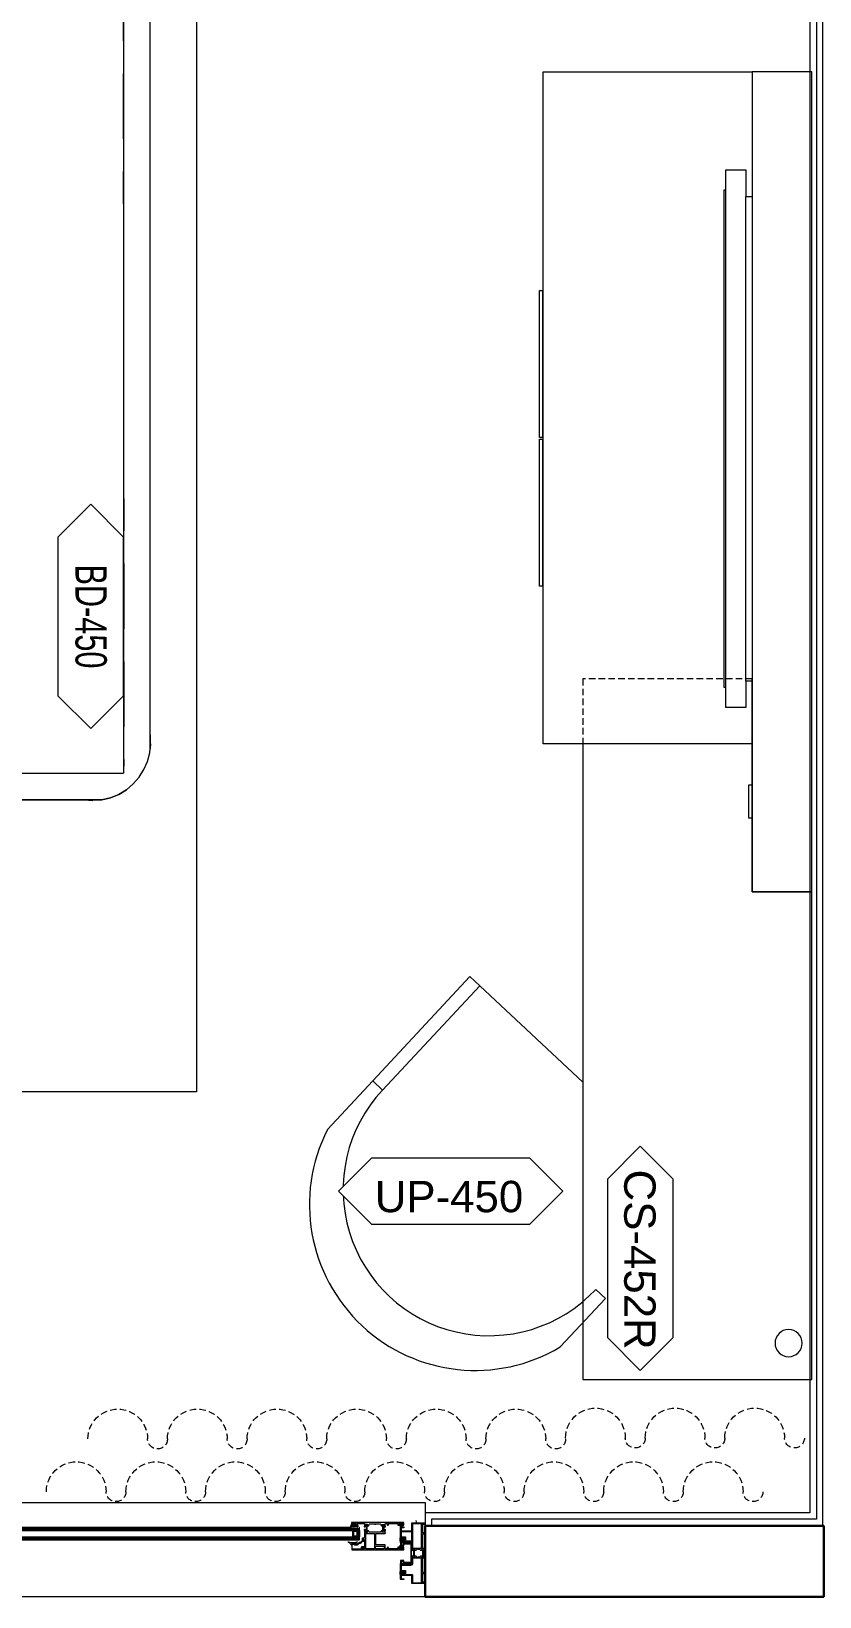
# Model space of a CAD drawing. Header units: centimetres. Extents: x 118932 to 154602, y -32682 to -23521.
# Drawn here: x 139323.3 to 139474.2, y -31158.7 to -30859.2 of the extents above; entities that cross this region are included whole.
import ezdxf
from ezdxf.enums import TextEntityAlignment as Align

# ---------------------------------------------------------------- set-up
doc = ezdxf.new("R2010")
doc.units = ezdxf.units.CM
doc.header["$LTSCALE"] = 50
doc.header["$MEASUREMENT"] = 0
doc.linetypes.add('HIDDEN', pattern=[0.375, 0.25, -0.125])
for name, color, linetype, lineweight, true_color in [('GEN_00_BL_Yazı', 7, 'Continuous', 0, 0x4f5250), ('GEN_02_TF_Mobilya', 7, 'Continuous', 5, 0x745e3d), ('GEN_02_TF_Pencere', 7, 'Continuous', 9, 0x6093ac), ('GEN_05_ML_Alçıpan_giydirme', 7, 'Continuous', 18, 0x7ebab5), ('GEN_05_ML_Mermer', 7, 'Continuous', 9, 0x9d8692), ('GEN_06_GR_İnce', 7, 'Continuous', 13, 0xb0b0a9), ('ÖRÜLECEK DUVARLAR', 7, 'Continuous', 30, 0xfaca30)]:
    doc.layers.add(name, color=color, linetype=linetype, lineweight=lineweight, true_color=true_color)
doc.layers.add('GEN_02_TF_Halı', color=7, linetype='Continuous', lineweight=5, true_color=0x903373, transparency=0.8)
doc.styles.add('Arial_6', font='arial.ttf', dxfattribs={"height": 59.5325})

# ---------------------------------------------------------------- blocks, each defined once
blk = doc.blocks.new('P30_')
at = {"layer": 'GEN_02_TF_Pencere', "extrusion": (0, 0, -1)}
for p, q in [((206758.46, -26313.06), (206758.46, -26313.12)), ((206758.49, -26313.15), (206758.79, -26313.15)), ((206758.73, -26313.25), (206758.54, -26313.25)), ((206758.73, -26312.97), (206758.89, -26312.87)), ((206758.79, -26313.04), (206758.75, -26313.04)), ((206758.79, -26313.15), (206758.79, -26313.04)), ((206758.87, -26312.96), (206758.87, -26313.12)), ((206758.88, -26313.14), (206758.88, -26313.14)), ((206758.89, -26312.87), (206759.14, -26312.87)), ((206759.13, -26312.94), (206758.9, -26312.94)), ((206758.9, -26313.15), (206759.13, -26313.15)), ((206759.14, -26312.87), (206759.3, -26312.97)), ((206759.16, -26313.12), (206759.16, -26312.97)), ((206759.28, -26313.04), (206759.24, -26313.04)), ((206759.24, -26313.04), (206759.24, -26313.15)), ((206759.24, -26313.15), (206759.64, -26313.15)), ((206759.67, -26313.18), (206759.67, -26313.43)), ((206758.1, -26313.65), (206758.28, -26313.44)), ((206758.36, -26313.49), (206758.15, -26313.69)), ((206758.44, -26313.33), (206758.44, -26313.35)), ((206758.77, -26313.54), (206758.52, -26313.54)), ((206758.54, -26313.44), (206758.73, -26313.44)), ((206758.83, -26313.35), (206758.83, -26313.33)), ((206758.83, -26313.35), (206758.83, -26313.35)), ((206758.91, -26313.39), (206758.87, -26313.48)), ((206758.87, -26313.48), (206758.87, -26313.48)), ((206759.04, -26313.52), (206758.96, -26313.38)), ((206759.17, -26313.39), (206759.12, -26313.52)), ((206759.3, -26313.52), (206759.23, -26313.38)), ((206759.44, -26313.39), (206759.38, -26313.52)), ((206759.55, -26313.52), (206759.49, -26313.39)), ((206759.66, -26313.47), (206759.62, -26313.52)), ((206758.43, -26316.89), (206758.47, -26316.89)), ((206758.47, -26316.89), (206758.47, -26316.89)), ((206758.5, -26316.86), (206758.5, -26316.68)), ((206758.53, -26316.65), (206758.79, -26316.65)), ((206758.84, -26316.66), (206758.86, -26316.67)), ((206759.52, -26316.34), (206759.51, -26316.35))]:
    blk.add_line(p, q, dxfattribs=at)
at = {"layer": 'GEN_02_TF_Pencere', "linetype": 'Continuous'}
for p, q in [((206767.8, -26313.04), (206767.8, -26313.55)), ((206767.82, -26313.04), (206767.82, -26313.55)), ((206767.84, -26313.04), (206767.84, -26313.55)), ((206767.86, -26313.04), (206767.86, -26313.55)), ((206767.88, -26313.04), (206767.88, -26313.55)), ((206767.9, -26313.04), (206767.9, -26313.55)), ((206767.92, -26313.04), (206767.92, -26313.55)), ((206767.94, -26313.04), (206767.94, -26313.55)), ((206767.96, -26313.04), (206767.96, -26313.55)), ((206767.98, -26313.04), (206767.98, -26313.55)), ((206768, -26313.04), (206768, -26313.55)), ((206768.02, -26313.04), (206768.02, -26313.55)), ((206768.04, -26313.04), (206768.04, -26313.55)), ((206768.06, -26313.04), (206768.06, -26313.55)), ((206768.08, -26313.04), (206768.08, -26313.55)), ((206768.1, -26313.04), (206768.1, -26313.55)), ((206767.8, -26317.45), (206767.8, -26316.94)), ((206767.82, -26317.45), (206767.82, -26316.94)), ((206767.84, -26317.45), (206767.84, -26316.94)), ((206767.86, -26317.45), (206767.86, -26316.94)), ((206767.88, -26317.45), (206767.88, -26316.94)), ((206767.9, -26317.45), (206767.9, -26316.94)), ((206767.92, -26317.45), (206767.92, -26316.94)), ((206767.94, -26317.45), (206767.94, -26316.94)), ((206767.96, -26317.45), (206767.96, -26316.94)), ((206767.98, -26317.45), (206767.98, -26316.94)), ((206768, -26317.45), (206768, -26316.94)), ((206768.02, -26317.45), (206768.02, -26316.94)), ((206768.04, -26317.45), (206768.04, -26316.94)), ((206768.06, -26317.45), (206768.06, -26316.94)), ((206768.08, -26317.45), (206768.08, -26316.94)), ((206768.1, -26317.45), (206768.1, -26316.94))]:
    blk.add_line(p, q, dxfattribs=at)
at = {"layer": 'GEN_02_TF_Pencere'}
for p, q in [((206678.55, -26313.64), (206758.1, -26313.64)), ((206678.55, -26313.74), (206759.98, -26313.74)), ((206678.55, -26313.84), (206759.98, -26313.84)), ((206678.55, -26313.94), (206759.98, -26313.94)), ((206678.55, -26314.04), (206759.98, -26314.04)), ((206678.55, -26314.14), (206759.6, -26314.14)), ((206678.55, -26315.34), (206759.6, -26315.34)), ((206678.55, -26315.44), (206759.98, -26315.44)), ((206678.55, -26315.54), (206759.98, -26315.54)), ((206678.55, -26315.64), (206759.98, -26315.64)), ((206678.55, -26315.74), (206759.98, -26315.74)), ((206678.55, -26315.84), (206759.98, -26315.84)), ((206678.6, -26313.54), (206758.19, -26313.54)), ((206678.6, -26315.94), (206759.93, -26315.94)), ((206759.53, -26314.17), (206758.68, -26314.17)), ((206758.68, -26314.17), (206758.68, -26315.31)), ((206758.68, -26315.31), (206759.53, -26315.31)), ((206759.43, -26314.32), (206758.83, -26314.32)), ((206758.83, -26314.32), (206758.83, -26315.16)), ((206758.83, -26315.16), (206759.43, -26315.16)), ((206759.53, -26314.42), (206759.43, -26314.32)), ((206759.43, -26315.16), (206759.53, -26315.06)), ((206759.68, -26314.32), (206759.53, -26314.17)), ((206759.53, -26315.06), (206759.53, -26314.42)), ((206759.53, -26315.31), (206759.68, -26315.16)), ((206759.75, -26314.29), (206759.6, -26314.14)), ((206759.6, -26314.14), (206759.98, -26314.14)), ((206759.6, -26315.34), (206759.75, -26315.19)), ((206759.98, -26315.34), (206759.6, -26315.34)), ((206759.62, -26314.16), (206759.62, -26314.14)), ((206759.62, -26315.34), (206759.62, -26315.33)), ((206759.66, -26314.2), (206759.66, -26314.14)), ((206759.66, -26315.34), (206759.66, -26315.29)), ((206759.68, -26315.16), (206759.68, -26314.32)), ((206759.7, -26314.24), (206759.7, -26314.14)), ((206759.7, -26315.34), (206759.7, -26315.25)), ((206759.74, -26314.28), (206759.74, -26314.14)), ((206759.74, -26315.34), (206759.74, -26315.21)), ((206759.75, -26315.19), (206759.75, -26314.29)), ((206759.78, -26315.34), (206759.78, -26314.14)), ((206759.82, -26315.34), (206759.82, -26314.14)), ((206759.86, -26315.34), (206759.86, -26314.14)), ((206759.9, -26315.34), (206759.9, -26314.14)), ((206759.98, -26313.59), (206759.93, -26313.54)), ((206759.93, -26314.14), (206759.98, -26314.09)), ((206759.98, -26315.39), (206759.93, -26315.34)), ((206759.93, -26315.94), (206759.98, -26315.89)), ((206759.94, -26315.34), (206759.94, -26314.14)), ((206759.98, -26314.09), (206759.98, -26313.59)), ((206759.98, -26314.14), (206759.98, -26315.34)), ((206759.98, -26315.34), (206759.98, -26314.14)), ((206759.98, -26315.34), (206759.98, -26315.34)), ((206759.98, -26315.89), (206759.98, -26315.39))]:
    blk.add_line(p, q, dxfattribs=at)
for points in [[(206768.45, -26312.64), (206758.51, -26312.64, 0.414214), (206758.48, -26312.67), (206758.48, -26313.11, 0.414214), (206758.51, -26313.14), (206758.71, -26313.14, 0.414214), (206758.78, -26313.07, 0.414214), (206758.75, -26313.04), (206758.67, -26313.04, -0.414214), (206758.62, -26312.99), (206758.62, -26312.87, -0.414214), (206758.67, -26312.82), (206759.34, -26312.82, -0.414214), (206759.39, -26312.87), (206759.39, -26312.99, -0.414214), (206759.34, -26313.04), (206759.26, -26313.04, 0.414214), (206759.23, -26313.07, 0.414214), (206759.3, -26313.14), (206759.61, -26313.14, 0.414214), (206759.66, -26313.09), (206759.66, -26313.07, 0.414214), (206759.63, -26313.04), (206759.56, -26313.04, -0.414214), (206759.53, -26313.01), (206759.53, -26312.84), (206760.95, -26312.84, -0.414214), (206760.98, -26312.87), (206760.98, -26313.14), (206760.91, -26313.4, 0.700075), (206761.01, -26313.48), (206761.03, -26313.47), (206761.2, -26313.29, 0.617785), (206761.19, -26313.23, -0.283333), (206761.16, -26313.21), (206761.11, -26313.03), (206761.11, -26313.01, -0.673162), (206761.16, -26312.99, 0.202354), (206761.19, -26313), (206761.57, -26313, -0.415901), (206761.6, -26313.03), (206761.6, -26313.05, -0.137872), (206761.6, -26313.07), (206761.51, -26313.22, 0.585714), (206761.52, -26313.25), (206761.67, -26313.25, 0.30109), (206761.75, -26313.2), (206761.91, -26312.94, -0.261413), (206761.99, -26312.89), (206762.82, -26312.89), (206762.84, -26312.93), (206762.86, -26312.89), (206762.92, -26312.89, 1), (206762.98, -26312.89), (206763.06, -26312.89, 1), (206763.12, -26312.89), (206763.91, -26312.89, -0.261413), (206763.99, -26312.94), (206764.15, -26313.2, 0.261381), (206764.24, -26313.25), (206764.38, -26313.25, 0.585524), (206764.4, -26313.22), (206764.3, -26313.07, -0.137707), (206764.3, -26313.05), (206764.3, -26313.03, -0.414214), (206764.33, -26313), (206764.72, -26313, 0.202488), (206764.74, -26312.99, -0.673126), (206764.79, -26313.01), (206764.79, -26313.03), (206764.74, -26313.21, -0.283536), (206764.71, -26313.23, 0.617796), (206764.7, -26313.29), (206764.87, -26313.47), (206764.89, -26313.48, 0.700399), (206765, -26313.4), (206764.93, -26313.14), (206764.93, -26312.87, -0.414214), (206764.96, -26312.84), (206765.28, -26312.84, -0.414214), (206765.31, -26312.87), (206765.31, -26313.08, 0.414214), (206765.34, -26313.11), (206765.5, -26313.11, 0.414214), (206765.53, -26313.08), (206765.53, -26313.02, 0.414214), (206765.5, -26312.99), (206765.43, -26312.99), (206765.43, -26312.84), (206767.43, -26312.84), (206767.43, -26312.99), (206767.33, -26312.99, 0.414214), (206767.3, -26313.02), (206767.3, -26313.09, 0.414214), (206767.35, -26313.14), (206767.66, -26313.14, 0.414214), (206767.73, -26313.07, 0.414214), (206767.7, -26313.04), (206767.62, -26313.04, -0.414214), (206767.57, -26312.99), (206767.57, -26312.87, -0.414214), (206767.62, -26312.82), (206768.29, -26312.82, -0.414214), (206768.34, -26312.87), (206768.34, -26312.99, -0.414214), (206768.29, -26313.04), (206768.21, -26313.04, 0.414214), (206768.18, -26313.07, 0.414214), (206768.25, -26313.14), (206768.45, -26313.14, 0.414214), (206768.48, -26313.11), (206768.48, -26312.67, 0.414214), (206768.45, -26312.64)], [(206761.44, -26314.16), (206761.44, -26313.31, -0.131653), (206761.46, -26313.25), (206761.56, -26313.07), (206761.56, -26313.04, 0.414213), (206761.52, -26313), (206761.18, -26313, 0.414214), (206761.14, -26313.04), (206761.14, -26313.07), (206761.25, -26313.25, -0.131652), (206761.26, -26313.31), (206761.26, -26314.16, -0.131652), (206761.25, -26314.22), (206761.14, -26314.4), (206761.14, -26314.44, 0.414214), (206761.18, -26314.48), (206761.52, -26314.48, 0.414213), (206761.56, -26314.44), (206761.56, -26314.4), (206761.46, -26314.22, -0.131652), (206761.44, -26314.16)], [(206764.44, -26314.16), (206764.44, -26313.31, 0.131653), (206764.42, -26313.25), (206764.32, -26313.07), (206764.32, -26313.04, -0.414213), (206764.36, -26313), (206764.7, -26313, -0.414214), (206764.74, -26313.04), (206764.74, -26313.07), (206764.64, -26313.25, 0.131652), (206764.62, -26313.31), (206764.62, -26314.16, 0.131652), (206764.64, -26314.22), (206764.74, -26314.4), (206764.74, -26314.44, -0.414214), (206764.7, -26314.48), (206764.36, -26314.48, -0.414213), (206764.32, -26314.44), (206764.32, -26314.4), (206764.42, -26314.22, 0.131652), (206764.44, -26314.16)], [(206772.05, -26314.87), (206772.05, -26317.51, 0.414214), (206772.08, -26317.54), (206772.52, -26317.54, -0.414214), (206772.55, -26317.57), (206772.55, -26317.84), (206772.55, -26318), (206772.31, -26318.02, -0.957329), (206772.3, -26317.98, 0.267761), (206772.32, -26317.97), (206772.38, -26317.81, 0.843081), (206772.37, -26317.75), (206771.91, -26317.75, 0.577366), (206771.89, -26317.8), (206771.98, -26317.96, 0.182697), (206771.99, -26317.96, -0.849744), (206771.98, -26318), (206771.89, -26318, -0.267944), (206771.63, -26317.85), (206771.6, -26317.8, 0.267966), (206771.52, -26317.75), (206771.43, -26317.75, -1), (206771.37, -26317.75), (206771.29, -26317.75, -1), (206771.23, -26317.75), (206771.17, -26317.75), (206771.15, -26317.79), (206771.13, -26317.75), (206771.01, -26317.75, 0.267964), (206770.92, -26317.8), (206770.89, -26317.85, -0.267944), (206770.63, -26318), (206770.54, -26318, -0.849637), (206770.53, -26317.96, 0.182928), (206770.54, -26317.96), (206770.63, -26317.8, 0.577366), (206770.61, -26317.75), (206770.16, -26317.75, 0.843087), (206770.15, -26317.81), (206770.2, -26317.97, 0.268123), (206770.22, -26317.98, -0.957545), (206770.21, -26318.02), (206769.91, -26318, -0.493156), (206769.9, -26317.97), (206769.93, -26317.89, -0.312805), (206769.95, -26317.87, 0.41134), (206769.98, -26317.84), (206769.98, -26316.54, 0.414214), (206769.78, -26316.34), (206768, -26316.34, 0.414214), (206767.97, -26316.37), (206768.02, -26316.51, -0.414214), (206767.99, -26316.54), (206767.85, -26316.54, -0.414214), (206767.82, -26316.51), (206767.82, -26316.16, -0.399096), (206767.87, -26316.11), (206768.25, -26316.09, -0.429495), (206768.28, -26316.12), (206768.28, -26316.14, 0.414214), (206768.33, -26316.19), (206768.53, -26316.19, 0.414214), (206768.63, -26316.09), (206768.63, -26315.59, 0.414214), (206768.53, -26315.49), (206768.33, -26315.49, 0.414214), (206768.28, -26315.54), (206768.28, -26315.56, -0.429487), (206768.25, -26315.59), (206767.87, -26315.57, -0.399104), (206767.82, -26315.52), (206767.82, -26313.57, -0.414214), (206767.92, -26313.47), (206768.45, -26313.47, -0.414214), (206768.48, -26313.5), (206768.48, -26313.59, -0.400696), (206768.45, -26313.62), (206768.01, -26313.64, 0.400696), (206767.98, -26313.67), (206767.98, -26314.18, 0.414214), (206768.01, -26314.21), (206769.95, -26314.21, 0.414214), (206769.98, -26314.18), (206769.98, -26312.82, -0.414214), (206770.13, -26312.67), (206772.52, -26312.67, -0.414214), (206772.55, -26312.7), (206772.55, -26312.92, -0.414214), (206772.4, -26313.07), (206772.37, -26313.07, -0.414214), (206772.35, -26313.05), (206772.35, -26313, -0.36604), (206772.37, -26312.97, 0.365984), (206772.4, -26312.94), (206772.4, -26312.85, 0.414214), (206772.37, -26312.82), (206772.26, -26312.82, 0.367429), (206772.23, -26312.85, -0.364526), (206772.2, -26312.87), (206772.08, -26312.87, 0.414214), (206772.05, -26312.9), (206772.05, -26313.74), (206772.02, -26313.77), (206772.05, -26313.8), (206772.05, -26314.64, 0.414214), (206772.08, -26314.67), (206772.2, -26314.67, -0.364526), (206772.23, -26314.7, 0.367429), (206772.26, -26314.72), (206772.37, -26314.72, 0.414214), (206772.4, -26314.69), (206772.4, -26314.6, 0.365984), (206772.37, -26314.57, -0.36604), (206772.35, -26314.55), (206772.35, -26314.49, -0.414214), (206772.37, -26314.47), (206772.4, -26314.47, -0.414214), (206772.55, -26314.62), (206772.55, -26314.79, -0.414214), (206772.47, -26314.87), (206772.05, -26314.87)], [(206758.53, -26317.85), (206760.45, -26317.85, 0.41421), (206760.48, -26317.82), (206760.48, -26317.76, 0.41421), (206760.45, -26317.73), (206760.43, -26317.73), (206760.43, -26317.43), (206760.7, -26317.43), (206760.72, -26317.47, 0.414213), (206760.76, -26317.48), (206760.93, -26317.38, 0.767327), (206760.91, -26317.31), (206760.41, -26317.31, 0.414213), (206760.31, -26317.41), (206760.31, -26317.68, -0.414213), (206760.26, -26317.73), (206758.67, -26317.73, -0.414213), (206758.62, -26317.68), (206758.62, -26316.82, -0.414213), (206758.67, -26316.77), (206758.72, -26316.77, -0.127549), (206758.75, -26316.78, 0.13898), (206759.35, -26316.92), (206759.49, -26316.92, 0.215322), (206759.73, -26316.81, -0.168624), (206760.19, -26316.55, 0.197358), (206760.4, -26316.42), (206760.5, -26316.27, -0.244575), (206760.65, -26316.19), (206760.93, -26316.19, 0.767327), (206760.96, -26316.09), (206760.76, -26315.97, 0.577351), (206760.72, -26316), (206760.72, -26316.07), (206760.65, -26316.07, 0.244575), (206760.41, -26316.2), (206760.3, -26316.35, -0.197358), (206760.17, -26316.43, 0.168624), (206759.64, -26316.73, -0.215322), (206759.49, -26316.8), (206759.25, -26316.8, -0.114883), (206758.81, -26316.68, 0.126996), (206758.71, -26316.65), (206758.53, -26316.65, 0.414213), (206758.5, -26316.68), (206758.5, -26317.82, 0.414213), (206758.53, -26317.85)], [(206760.51, -26317.85), (206768.45, -26317.85, 0.198912), (206768.47, -26317.84, 0.198912), (206768.48, -26317.82), (206768.48, -26317.38, 0.414214), (206768.45, -26317.35), (206768.25, -26317.35, 0.414214), (206768.18, -26317.42, 0.414214), (206768.21, -26317.45), (206768.29, -26317.45, -0.414214), (206768.34, -26317.5), (206768.34, -26317.62, -0.414214), (206768.29, -26317.67), (206767.62, -26317.67, -0.414214), (206767.57, -26317.62), (206767.57, -26317.5, -0.414214), (206767.62, -26317.45), (206767.7, -26317.45, 0.414214), (206767.73, -26317.42, 0.414214), (206767.66, -26317.35), (206767.35, -26317.35, 0.414214), (206767.3, -26317.4), (206767.3, -26317.47, 0.414214), (206767.33, -26317.5), (206767.43, -26317.5), (206767.43, -26317.65), (206765.43, -26317.65), (206765.43, -26317.5), (206765.5, -26317.5, 0.414214), (206765.53, -26317.47), (206765.53, -26317.41, 0.414214), (206765.5, -26317.38), (206765.34, -26317.38, 0.414214), (206765.31, -26317.41), (206765.31, -26317.62, -0.414214), (206765.28, -26317.65), (206764.93, -26317.65), (206764.93, -26316.95, 0.414213), (206764.9, -26316.92), (206763.13, -26316.92), (206763.13, -26315.84), (206763.1, -26315.81), (206763.13, -26315.78), (206763.13, -26314.7), (206764.88, -26314.7, 0.414277), (206764.98, -26314.6), (206764.98, -26314.56, 0.339312), (206764.96, -26314.54), (206764.94, -26314.54, -0.339802), (206764.93, -26314.52), (206764.93, -26314.33), (206765, -26314.07, 0.700085), (206764.89, -26314), (206764.87, -26314.01), (206764.7, -26314.18, 0.617948), (206764.72, -26314.24, -0.283637), (206764.74, -26314.26), (206764.79, -26314.45), (206764.79, -26314.47, -0.673161), (206764.74, -26314.49, 0.202488), (206764.72, -26314.48), (206764.33, -26314.48, -0.414214), (206764.3, -26314.45), (206764.3, -26314.43, -0.137872), (206764.3, -26314.41), (206764.4, -26314.26, 0.585524), (206764.38, -26314.23), (206764.24, -26314.23, 0.261413), (206764.15, -26314.28), (206764.08, -26314.4, -0.261413), (206763.99, -26314.45), (206763.08, -26314.45), (206761.91, -26314.45, -0.261413), (206761.83, -26314.4), (206761.75, -26314.27, 0.261413), (206761.67, -26314.23), (206761.52, -26314.23, 0.585524), (206761.51, -26314.26), (206761.6, -26314.41, -0.137872), (206761.61, -26314.42), (206761.61, -26314.45, -0.414214), (206761.57, -26314.48), (206761.19, -26314.48, 0.202488), (206761.17, -26314.49, -0.673161), (206761.11, -26314.46), (206761.11, -26314.45), (206761.17, -26314.26, -0.283637), (206761.19, -26314.24, 0.617948), (206761.2, -26314.18), (206761.03, -26314.01), (206761.02, -26313.99, 0.700085), (206760.91, -26314.07), (206760.98, -26314.33), (206760.98, -26315.62, -0.414214), (206760.95, -26315.65), (206760.81, -26315.65, -0.414214), (206760.78, -26315.62), (206760.78, -26315.53, 0.463003), (206760.74, -26315.5, 0.372825), (206760.66, -26315.6), (206760.66, -26315.62, -0.414214), (206760.63, -26315.65), (206760.56, -26315.65, 0.414214), (206760.48, -26315.73), (206760.48, -26315.9, 0.414214), (206760.63, -26316.05), (206760.65, -26316.05, 0.414214), (206760.68, -26316.02), (206760.68, -26315.98, 0.380812), (206760.65, -26315.95, -0.365977), (206760.63, -26315.92), (206760.63, -26315.83, -0.414214), (206760.66, -26315.8), (206760.77, -26315.8, -0.365977), (206760.8, -26315.82, 0.369187), (206760.83, -26315.85), (206760.95, -26315.85, -0.414214), (206760.98, -26315.88), (206760.98, -26316.72), (206761.01, -26316.75), (206760.98, -26316.78), (206760.98, -26317.62, -0.414214), (206760.95, -26317.65), (206760.82, -26317.65, 0.365995), (206760.8, -26317.67, -0.365977), (206760.77, -26317.7), (206760.66, -26317.7, -0.414214), (206760.63, -26317.67), (206760.63, -26317.58, -0.374045), (206760.65, -26317.55, 0.366034), (206760.68, -26317.52), (206760.68, -26317.48, 0.414214), (206760.65, -26317.45), (206760.63, -26317.45, 0.414214), (206760.48, -26317.6), (206760.48, -26317.82, 0.414214), (206760.51, -26317.85)], [(206767.82, -26315.4, 0.064394), (206767.74, -26315.61, 0.064394), (206767.71, -26315.83, 0.129325), (206767.82, -26316.26), (206767.82, -26316.11, -0.399528), (206767.85, -26316.08), (206768.27, -26316.06, -0.414214), (206768.3, -26316.09), (206768.3, -26316.12, 0.414214), (206768.33, -26316.15), (206768.33, -26316.15, 0.295923), (206768.43, -26316.09, 0.104809), (206768.48, -26315.83, 0.104809), (206768.43, -26315.57, 0.295923), (206768.33, -26315.51), (206768.33, -26315.51, 0.414214), (206768.3, -26315.54), (206768.3, -26315.57, -0.414214), (206768.27, -26315.6), (206767.85, -26315.58, -0.399528), (206767.82, -26315.55), (206767.82, -26315.4)], [(206767.97, -26315.69), (206768.29, -26315.7, -0.337036), (206768.32, -26315.73, -0.054259), (206768.33, -26315.83, -0.054259), (206768.32, -26315.94, -0.337036), (206768.29, -26315.96), (206767.97, -26315.98, -0.32284), (206767.94, -26315.96, -0.093955), (206767.91, -26315.83, -0.093955), (206767.94, -26315.71, -0.32284), (206767.97, -26315.69)], [(206769.98, -26316.11), (206769.98, -26314.42, 0.414189), (206769.95, -26314.39), (206768.03, -26314.39, 0.414238), (206768, -26314.42), (206768, -26315.31, 0.414214), (206768.03, -26315.34), (206768.73, -26315.34, -0.414214), (206768.83, -26315.44), (206768.83, -26316.04, 0.414214), (206768.93, -26316.14), (206769.95, -26316.14, 0.414214), (206769.98, -26316.11)], [(206763.05, -26317.13, -0.198912), (206763.08, -26317.12), (206764.7, -26317.12, -0.414214), (206764.73, -26317.15), (206764.73, -26317.62, -0.414214), (206764.7, -26317.65), (206763.08, -26317.65, -0.414214), (206763.05, -26317.62), (206763.05, -26317.15, -0.198912), (206763.05, -26317.13)], [(206772.52, -26324.32), (206770.13, -26324.32, -0.414214), (206769.98, -26324.17), (206769.98, -26322.81, 0.414214), (206769.95, -26322.78), (206768.01, -26322.78, 0.414214), (206767.98, -26322.81), (206767.98, -26323.32, 0.400696), (206768.01, -26323.35), (206768.45, -26323.37, -0.400696), (206768.48, -26323.4), (206768.48, -26323.49, -0.414214), (206768.45, -26323.52), (206767.92, -26323.52, -0.414214), (206767.82, -26323.42), (206767.82, -26322.6, -0.399104), (206767.87, -26322.55), (206768.25, -26322.53, -0.429487), (206768.28, -26322.56), (206768.28, -26322.58, 0.414214), (206768.33, -26322.63), (206768.53, -26322.63, 0.414214), (206768.63, -26322.53), (206768.63, -26322.03, 0.414214), (206768.53, -26321.93), (206768.33, -26321.93, 0.414214), (206768.28, -26321.98), (206768.28, -26322, -0.429495), (206768.25, -26322.03), (206767.87, -26322.01, -0.399096), (206767.82, -26321.96), (206767.82, -26320.48, -0.414214), (206767.85, -26320.45), (206767.99, -26320.45, -0.518649), (206768.02, -26320.49), (206767.98, -26320.61, 0.518649), (206768.01, -26320.65), (206769.78, -26320.65, 0.414214), (206769.98, -26320.45), (206769.98, -26319.15, 0.41134), (206769.95, -26319.12, -0.312805), (206769.93, -26319.1), (206769.9, -26319.02, -0.493156), (206769.91, -26318.99), (206770.21, -26318.97, -0.957545), (206770.22, -26319.01, 0.268123), (206770.2, -26319.02), (206770.15, -26319.18, 0.843087), (206770.16, -26319.24), (206770.61, -26319.24, 0.577366), (206770.63, -26319.19), (206770.54, -26319.04, 0.182928), (206770.53, -26319.03, -0.849637), (206770.54, -26318.99), (206770.63, -26318.99, -0.267944), (206770.89, -26319.14), (206770.92, -26319.19, 0.267964), (206771.01, -26319.24), (206771.13, -26319.24), (206771.15, -26319.2), (206771.17, -26319.24), (206771.23, -26319.24, -1), (206771.29, -26319.24), (206771.37, -26319.24, -1), (206771.43, -26319.24), (206771.52, -26319.24, 0.267966), (206771.6, -26319.19), (206771.63, -26319.14, -0.267944), (206771.89, -26318.99), (206771.98, -26318.99, -0.849744), (206771.99, -26319.03, 0.182697), (206771.98, -26319.04), (206771.89, -26319.19, 0.577366), (206771.91, -26319.24), (206772.37, -26319.24, 0.843081), (206772.38, -26319.18), (206772.32, -26319.02, 0.267761), (206772.3, -26319.01, -0.957329), (206772.31, -26318.97), (206772.55, -26318.99), (206772.55, -26319.15), (206772.55, -26319.43, -0.414214), (206772.52, -26319.46), (206772.08, -26319.46, 0.414214), (206772.05, -26319.49), (206772.05, -26322.12), (206772.47, -26322.12, -0.414214), (206772.55, -26322.2), (206772.55, -26322.37, -0.414214), (206772.4, -26322.52), (206772.37, -26322.52, -0.414214), (206772.35, -26322.5), (206772.35, -26322.45, -0.36604), (206772.37, -26322.42, 0.365984), (206772.4, -26322.39), (206772.4, -26322.3, 0.414214), (206772.37, -26322.27), (206772.26, -26322.27, 0.367429), (206772.23, -26322.29, -0.364526), (206772.2, -26322.32), (206772.08, -26322.32, 0.414214), (206772.05, -26322.35), (206772.05, -26323.19), (206772.02, -26323.22), (206772.05, -26323.25), (206772.05, -26324.09, 0.414214), (206772.08, -26324.12), (206772.2, -26324.12, -0.364526), (206772.23, -26324.14, 0.367429), (206772.26, -26324.17), (206772.37, -26324.17, 0.414214), (206772.4, -26324.14), (206772.4, -26324.05, 0.365984), (206772.37, -26324.02, -0.36604), (206772.35, -26323.99), (206772.35, -26323.94, -0.414214), (206772.37, -26323.92), (206772.4, -26323.92, -0.414214), (206772.55, -26324.07), (206772.55, -26324.29, -0.414214), (206772.52, -26324.32)], [(206768.48, -26316.38, 0.198912), (206768.47, -26316.36, 0.198912), (206768.45, -26316.35), (206768.04, -26316.35, 0.518649), (206768.01, -26316.39), (206768.05, -26316.51, -0.518649), (206768.03, -26316.55), (206767.86, -26316.55, 0.414214), (206767.83, -26316.58), (206767.83, -26317.04, 0.414214), (206767.86, -26317.07), (206768.45, -26317.07, 0.414214), (206768.48, -26317.04), (206768.48, -26316.7), (206769.83, -26316.7), (206769.83, -26318.49), (206769.83, -26320.27), (206768.48, -26320.27), (206768.48, -26319.93, 0.414214), (206768.45, -26319.9), (206767.86, -26319.9, 0.414214), (206767.83, -26319.93), (206767.83, -26320.39, 0.414214), (206767.86, -26320.42), (206768.03, -26320.42, -0.518649), (206768.05, -26320.46), (206768.01, -26320.58, 0.518649), (206768.04, -26320.62), (206768.45, -26320.62, 0.414214), (206768.48, -26320.59), (206768.48, -26320.42, -0.414214), (206768.51, -26320.39), (206769.92, -26320.39, 0.414214), (206769.95, -26320.36), (206769.95, -26318.49), (206769.95, -26316.61, 0.414214), (206769.92, -26316.58), (206768.51, -26316.58, -0.414214), (206768.48, -26316.55), (206768.48, -26316.38)], [(206768.37, -26316.48, -0.190395), (206768.38, -26316.5), (206768.38, -26316.94, -0.414214), (206768.35, -26316.97), (206767.96, -26316.97, -0.414214), (206767.93, -26316.94), (206767.93, -26316.68, -0.414214), (206767.96, -26316.65), (206768, -26316.65, 0.505029), (206768.14, -26316.46), (206768.35, -26316.47, -0.190395), (206768.37, -26316.48)], [(206770.49, -26318.92), (206770.49, -26318.07, -0.131652), (206770.5, -26318.01), (206770.61, -26317.83), (206770.61, -26317.79, 0.414214), (206770.57, -26317.75), (206770.23, -26317.75, 0.414214), (206770.19, -26317.79), (206770.19, -26317.83), (206770.29, -26318.01, -0.131652), (206770.31, -26318.07), (206770.31, -26318.92, -0.131652), (206770.29, -26318.98), (206770.19, -26319.16), (206770.19, -26319.19, 0.414214), (206770.23, -26319.23), (206770.57, -26319.23, 0.414214), (206770.61, -26319.19), (206770.61, -26319.16), (206770.5, -26318.98, -0.131652), (206770.49, -26318.92)], [(206772.25, -26318.92), (206772.25, -26318.07, -0.131652), (206772.26, -26318.01), (206772.37, -26317.83), (206772.37, -26317.79, 0.414214), (206772.33, -26317.75), (206771.99, -26317.75, 0.414214), (206771.95, -26317.79), (206771.95, -26317.83), (206772.05, -26318.01, -0.131652), (206772.07, -26318.07), (206772.07, -26318.92, -0.131652), (206772.05, -26318.98), (206771.95, -26319.16), (206771.95, -26319.19, 0.414214), (206771.99, -26319.23), (206772.33, -26319.23, 0.414214), (206772.37, -26319.19), (206772.37, -26319.16), (206772.26, -26318.98, -0.131652), (206772.25, -26318.92)], [(206767.82, -26321.84, 0.064394), (206767.74, -26322.05, 0.064394), (206767.71, -26322.27, 0.129325), (206767.82, -26322.7), (206767.82, -26322.55, -0.399528), (206767.85, -26322.52), (206768.27, -26322.5, -0.414214), (206768.3, -26322.53), (206768.3, -26322.56, 0.414214), (206768.33, -26322.59), (206768.33, -26322.59, 0.295923), (206768.43, -26322.53, 0.104809), (206768.48, -26322.27, 0.104809), (206768.43, -26322.01, 0.295923), (206768.33, -26321.95), (206768.33, -26321.95, 0.414214), (206768.3, -26321.98), (206768.3, -26322.01, -0.414214), (206768.27, -26322.04), (206767.85, -26322.02, -0.399528), (206767.82, -26321.99), (206767.82, -26321.84)], [(206767.97, -26322.12), (206768.29, -26322.14, -0.337036), (206768.32, -26322.16, -0.054259), (206768.33, -26322.27, -0.054259), (206768.32, -26322.37, -0.337036), (206768.29, -26322.4), (206767.97, -26322.41, -0.32284), (206767.94, -26322.4, -0.093955), (206767.91, -26322.27, -0.093955), (206767.94, -26322.14, -0.32284), (206767.97, -26322.12)], [(206768.38, -26320.03), (206768.38, -26320.47, -0.395113), (206768.35, -26320.5), (206768.14, -26320.52, 0.505029), (206768, -26320.32), (206767.96, -26320.32, -0.414214), (206767.93, -26320.29), (206767.93, -26320.03, -0.414214), (206767.96, -26320), (206768.35, -26320, -0.414214), (206768.38, -26320.03)], [(206770.16, -26324.14), (206771.87, -26324.14), (206771.87, -26319.46), (206770.16, -26319.46), (206770.16, -26320.45, -0.414214), (206769.78, -26320.83), (206768.03, -26320.83, 0.414214), (206768, -26320.86), (206768, -26321.75, 0.414214), (206768.03, -26321.78), (206768.73, -26321.78, -0.414214), (206768.83, -26321.88), (206768.83, -26322.48, 0.414214), (206768.93, -26322.58), (206770.06, -26322.58, -0.414214), (206770.16, -26322.68), (206770.16, -26324.14)]]:
    blk.add_lwpolyline(points, format="xyb", close=True, dxfattribs=at)
at = {"layer": 'GEN_02_TF_Pencere', "linetype": 'Continuous'}
for points in [[(206767.61, -26313.04), (206768.29, -26313.04), (206768.29, -26312.95), (206767.61, -26312.95), (206767.61, -26313.04)], [(206768.29, -26317.45), (206767.61, -26317.45), (206767.61, -26317.54), (206768.29, -26317.54), (206768.29, -26317.45)]]:
    blk.add_lwpolyline(points, close=True, dxfattribs=at)
at = {"layer": 'GEN_02_TF_Pencere'}
for points in [[(206771.87, -26317.54), (206771.87, -26312.85), (206770.16, -26312.85), (206770.16, -26317.54), (206771.87, -26317.54)], [(206762.89, -26317.65), (206761.18, -26317.65), (206761.18, -26314.7), (206762.89, -26314.7), (206762.89, -26317.65)]]:
    blk.add_lwpolyline(points, close=True, dxfattribs=at)
blk.add_arc((206770.57, -26312.47), 0.332, 322.1442, 37.8558, dxfattribs=at)
for centre, major_axis, start_param, end_param in [((206757.87, -26313.18), (-0.5, 0), 2.512106, 2.949893), ((206754.11, -26312.53), (-4.34, 0), 2.949895, 3.003759), ((206758.43, -26313.06), (-0.03, 0), 3.140437, 6.105223), ((206758.54, -26313.33), (-0.1, 0), 4.711232, 6.28203), ((206758.49, -26313.12), (-0.03, 0), -0.001157, 1.56964), ((206758.75, -26313), (-0.04, 0), -0.948289, 1.56964), ((206758.73, -26313.33), (-0.1, 0), 3.140436, 4.711234), ((206758.9, -26312.96), (-0.03, 0), 4.711233, 6.282031), ((206758.9, -26313.12), (0.03, 0), 3.140439, 3.925836), ((206758.9, -26313.12), (0.03, 0), 3.925836, 4.711232), ((206759.13, -26312.97), (0.03, 0), -0.001157, 1.56964), ((206759.13, -26313.12), (0.03, 0), 4.711232, 6.282029), ((206759.28, -26313), (0.04, 0), 4.711234, 7.229163), ((206759.64, -26313.18), (-0.03, 0), 3.140437, 4.711235), ((206758.13, -26313.67), (-0.0344, 0), -0.614619, 2.340265), ((206758.4, -26313.53), (-0.0509, 0), 3.745027, 5.454025), ((206758.54, -26313.35), (0.1, 0), 3.140436, 4.711234), ((206758.52, -26313.45), (0.1, 0), 3.745027, 4.711234), ((206758.73, -26313.35), (-0.1, 0), 1.569641, 3.140438), ((206758.77, -26313.45), (0.1, 0), 4.711235, 5.320589), ((206758.77, -26313.45), (-0.1, 0), 2.178997, 2.788351), ((206758.94, -26313.4), (-0.03, 0), 3.628945, 5.929947), ((206759.08, -26313.51), (-0.0413, 0), 0.458705, 2.776142), ((206759.2, -26313.4), (0.03, 0), 0.487351, 2.788352), ((206759.34, -26313.51), (-0.0413, 0), 0.458704, 2.776141), ((206759.46, -26313.4), (-0.03, 0), 3.490789, 5.931679), ((206759.59, -26313.51), (0.0413, 0), 3.504733, 5.82217), ((206759.57, -26313.43), (-0.1, 0), 2.680578, 3.140437)]:
    blk.add_ellipse(centre, major_axis=major_axis, ratio=0.881548, start_param=start_param, end_param=end_param, dxfattribs=at)
at = {"layer": 'GEN_02_TF_Pencere', "extrusion": (0, 0, -1)}
for centre, major_axis, start_param, end_param in [((206757.86, -26316.37), (0.03, 0), 3.142037, 4.994419), ((206757.86, -26316.37), (-0.03, 0), -1.226961, -0.000036), ((206757.7, -26316.92), (-0.64, 0), 1.805526, 2.955356), ((206756.05, -26323.62), (-8.86, 0), 1.777943, 1.838474), ((206758.43, -26316.8), (0.1, 0), 1.570967, 2.940044), ((206758.84, -26315.21), (1.55, 0), 1.378609, 1.866448), ((206758.47, -26316.86), (-0.03, 0), 3.141594, 4.712388), ((206758.53, -26316.68), (-0.03, 0), 0.000001, 1.570795), ((206758.79, -26316.73), (-0.1, 0), 1.57081, 2.088079), ((206759, -26316.46), (0.286, 0), 0.956763, 2.099792), ((206758.97, -26315.76), (0.88, 0), 0.944914, 1.386057), ((206757.23, -26314.17), (-3.54, 0), 3.990064, 4.134382), ((206759.52, -26316.38), (-0.0382, 0), 0.629084, 1.300082), ((206759.52, -26316.39), (0.05, 0), -1.570583, 0.325144)]:
    blk.add_ellipse(centre, major_axis=major_axis, ratio=0.839387, start_param=start_param, end_param=end_param, dxfattribs=at)
at = {"layer": 'GEN_05_ML_Mermer'}
blk.add_lwpolyline([(206772.55, -26326.82), (206577.55, -26326.82), (206577.55, -26308.82), (206772.55, -26308.82)], close=True, dxfattribs=at)
blk = doc.blocks.new('DOGRAMA LEVEL 0 B BLOK')
at = {"layer": 'GEN_06_GR_İnce'}
blk.add_blockref('P30_', (-207047.71, 24514.21, 0), dxfattribs=at)
blk = doc.blocks.new('ÖRÜLECEK DUVAR LEVEL 0 B BLOK')
at = {"layer": 'ÖRÜLECEK DUVARLAR', "elevation": 0}
blk.add_lwpolyline([(-582.04, -851.38), (-505.74, -851.38), (-505.74, -864.92), (-582.04, -864.92)], close=True, dxfattribs=at)
blk = doc.blocks.new('DUVAR LEVEL 0 B LBOK')
at = {"layer": 'GEN_05_ML_Alçıpan_giydirme', "elevation": 0}
for points in [[(-970.88, -854.47), (-970.88, -854.47), (-897.21, -854.47), (-897.21, -79.58), (-899.71, -79.58), (-899.71, -851.97), (-973.38, -851.97), (-973.38, -854.47)], [(-898.46, -79.58), (-898.46, -853.22), (-972.13, -853.22), (-972.13, -854.47)]]:
    blk.add_lwpolyline(points, dxfattribs=at)
blk = doc.blocks.new('FFE-Tag')
at = {"color": 0}
blk.add_wipeout([(-8.76, 0), (-6.19, 2.57), (6.19, 2.57), (8.76, 0), (6.19, -2.57), (-6.19, -2.57)], dxfattribs=at).dxf.layer = 'GEN_00_BL_Yazı'
at = {"layer": 'GEN_00_BL_Yazı', "color": 0}
for p, q in [((-8.76, 0), (-6.19, 2.57)), ((6.19, 2.57), (-6.19, 2.57)), ((8.76, 0), (6.19, 2.57)), ((-8.76, 0), (-6.19, -2.57)), ((8.76, 0), (6.19, -2.57)), ((-6.19, -2.57), (6.19, -2.57))]:
    blk.add_line(p, q, dxfattribs=at)
blk = doc.blocks.new('CS-452R')
at = {"layer": 'GEN_00_BL_Yazı', "xscale": 2.448801272789173, "yscale": 2.448801272789173, "zscale": 2.448801272789173}
blk.add_blockref('FFE-Tag', (0, 0), dxfattribs=at)
at = {"layer": 'GEN_00_BL_Yazı', "insert": (-17, 2.92), "char_height": 6, "attachment_point": 1, "style": 'Arial_6'}
blk.add_mtext('CS-452R', dxfattribs=at)
blk = doc.blocks.new('*U754')
at = {"layer": 'GEN_02_TF_Mobilya'}
for points in [[(-145.1, 389.3), (-1431, 389.3), (-1431, -10.7), (-145.1, -10.7)], [(-731.1, 396.2), (-1012.6, 396.2), (-1012.6, 390.4), (-731.1, 390.4)], [(-446.8, 396.2), (-728.2, 396.2), (-728.2, 390.4), (-446.8, 390.4)], [(137.5, -125), (-1431, -125), (-1431, -10.7), (137.5, -10.7)], [(-3.2, -4.3), (-66.7, -4.3), (-66.7, -10.7), (-3.2, -10.7)]]:
    blk.add_lwpolyline(points, close=True, dxfattribs=at)
at = {"layer": 'GEN_02_TF_Mobilya', "linetype": 'HIDDEN'}
blk.add_lwpolyline([(-269.5, -10.7), (-269.5, 313.1), (-145.1, 313.1)], dxfattribs=at)
at = {"layer": 'GEN_02_TF_Mobilya'}
blk.add_circle((1001.1, -80.6), 26, dxfattribs=at)
at = {"xscale": -9.99999999999993, "yscale": 9.99999999999993, "zscale": 9.99999999999993, "rotation": 180}
blk.add_blockref('CS-452R', (839, 203.3, 0), dxfattribs=at)
at = {"layer": 'GEN_02_TF_Mobilya'}
blk.add_lwpolyline([(-145.1, 313.1), (1070.9, 313.1), (1070.9, -125), (137.5, -125), (137.5, -10.7), (-269.5, -10.7)], dxfattribs=at)
blk = doc.blocks.new('CS-451_290x120x214_HeadboardUnit_Bed')
at = {"layer": 'GEN_02_TF_Mobilya'}
for p, q in [((86.36, -15.77), (86.36, -208.28)), ((91.44, -200.66), (91.44, -22.86)), ((91.44, -22.86), (91.44, -200.66)), ((91.44, -203.99), (91.44, -200.66)), ((91.44, -200.66), (91.44, -203.99)), ((91.44, -203.99), (91.44, -200.66)), ((91.44, -200.66), (91.57, -202.37)), ((91.44, -203.99), (91.57, -202.37)), ((91.04, -205.75), (90.39, -207.33)), ((90.39, -207.33), (91.04, -205.75)), ((91.43, -204.08), (91.04, -205.75)), ((91.04, -205.75), (91.43, -204.08)), ((91.44, -203.99), (91.43, -204.08)), ((91.43, -204.08), (91.44, -203.99)), ((-86.36, -208.28), (86.36, -208.28)), ((89.5, -208.8), (88.4, -210.12)), ((88.4, -210.12), (89.5, -208.8)), ((90.39, -207.33), (89.5, -208.8)), ((89.5, -208.8), (90.39, -207.33)), ((85.66, -212.16), (84.09, -212.85)), ((85.66, -212.16), (84.09, -212.85)), ((87.11, -211.25), (85.66, -212.16)), ((87.11, -211.25), (85.66, -212.16)), ((88.4, -210.12), (87.11, -211.25)), ((88.4, -210.12), (87.11, -211.25)), ((79.01, -213.36), (-78.74, -213.36)), ((79.01, -213.36), (-78.74, -213.36)), ((81.63, -213.36), (79.01, -213.36)), ((81.63, -213.36), (79.01, -213.36)), ((80.72, -213.45), (79.01, -213.36)), ((79.01, -213.36), (81.63, -213.36)), ((80.72, -213.45), (81.63, -213.36)), ((82.43, -213.28), (81.63, -213.36)), ((82.43, -213.28), (81.63, -213.36)), ((84.09, -212.85), (82.43, -213.28)), ((84.09, -212.85), (82.43, -213.28))]:
    blk.add_line(p, q, dxfattribs=at)
at = {"layer": 'GEN_02_TF_Mobilya', "linetype": 'HIDDEN'}
blk.add_line((-85, -208.14), (85, -208.34), dxfattribs=at)
at = {"layer": 'GEN_00_BL_Yazı', "style": 'Arial_6', "width": 0.7}
blk.add_attdef('KOD_1', text='', height=6, dxfattribs=at).set_placement((-30.15, -16.46), align=Align.MIDDLE_CENTER)
at = {"layer": 'GEN_00_BL_Yazı', "xscale": -2.448801272789174, "yscale": 2.448801272789174, "zscale": 2.448801272789174, "rotation": 180}
blk.add_blockref('FFE-Tag', (56.36, -201.98), dxfattribs=at)
at = {"layer": 'GEN_00_BL_Yazı', "style": 'Arial_6', "width": 0.7}
blk.add_attdef('KOD', text='', height=6, dxfattribs=at).set_placement((56.36, -201.98), align=Align.MIDDLE_CENTER)
blk = doc.blocks.new('UP-450')
at = {"layer": 'GEN_00_BL_Yazı', "xscale": 2.448801272789173, "yscale": 2.448801272789173, "zscale": 2.448801272789173}
blk.add_blockref('FFE-Tag', (0, 0), dxfattribs=at)
at = {"layer": 'GEN_00_BL_Yazı', "insert": (-0.32, -1.08), "char_height": 6, "attachment_point": 5, "style": 'Arial_6'}
blk.add_mtext('UP-450', dxfattribs=at)
blk = doc.blocks.new('Drapery Nest - Drape-V397-TYPE F')
at = {"layer": 'GEN_02_TF_Mobilya', "linetype": 'HIDDEN'}
for points in [[(0, 95.2, -1), (0, 133.3, 1), (0, 247.6, -1), (0, 285.7, 1), (0, 400, -1), (0, 438.1, 1), (0, 400, -1), (0, 285.7, 1), (0, 247.6, -1), (0, 133.3, 1), (0, 95.2, -1), (0, -19.1, 1)], [(-1.8, -362, -1), (-1.8, -323.9, 1), (-1.8, -209.6, -1), (-1.8, -171.5, 1), (-1.8, -57.2, -1), (-1.8, -19.1, 1), (-1.8, -57.2, -1), (-1.8, -171.5, 1), (-1.8, -209.6, -1), (-1.8, -323.9, 1), (-1.8, -362, -1), (-1.8, -476.3, 1)], [(-1.8, -819.2, -1), (-1.8, -781.1, 1), (-1.8, -666.8, -1), (-1.8, -628.7, 1), (-1.8, -514.4, -1), (-1.8, -476.3, 1), (-1.8, -514.4, -1), (-1.8, -628.7, 1), (-1.8, -666.8, -1), (-1.8, -781.1, 1), (-1.8, -819.2, -1), (-1.8, -933.5, 1)]]:
    blk.add_lwpolyline(points, format="xyb", close=True, dxfattribs=at)
blk = doc.blocks.new('Drapery Nest - Drape-V396-TYPE F')
at = {"layer": 'GEN_02_TF_Mobilya', "linetype": 'HIDDEN'}
for points in [[(0, 95.25, -1), (0, 133.35, 1), (0, 247.65, -1), (0, 285.75, 1), (0, 400.05, -1), (0, 438.15, 1), (0, 400.05, -1), (0, 285.75, 1), (0, 247.65, -1), (0, 133.35, 1), (0, 95.25, -1), (0, -19.05, 1)], [(0, -361.95, -1), (0, -323.85, 1), (0, -209.55, -1), (0, -171.45, 1), (0, -57.15, -1), (0, -19.05, 1), (0, -57.15, -1), (0, -171.45, 1), (0, -209.55, -1), (0, -323.85, 1), (0, -361.95, -1), (0, -476.25, 1)], [(0, -819.15, -1), (0, -781.05, 1), (0, -666.75, -1), (0, -628.65, 1), (0, -514.35, -1), (0, -476.25, 1), (0, -514.35, -1), (0, -628.65, 1), (0, -666.75, -1), (0, -781.05, 1), (0, -819.15, -1), (0, -933.45, 1)]]:
    blk.add_lwpolyline(points, format="xyb", close=True, dxfattribs=at)
blk = doc.blocks.new('UP-450_Chair')
at = {"layer": 'GEN_02_TF_Mobilya'}
for p, q in [((-304.8, 200), (-279.4, 200)), ((-304.8, -73), (-304.8, 200)), ((-279.4, 200), (-9.1, 200)), ((-279.4, 200), (-279.4, -73)), ((-279.4, -73), (-304.8, -73)), ((-304.8, -73), (-304.8, -200)), ((304.8, -73), (279.4, -73)), ((304.8, -200), (304.8, -73))]:
    blk.add_line(p, q, dxfattribs=at)
for centre, radius, start, end in [((0, -73), 279.4, 180, 0), ((0, -111.9), 317.3, 196.1288, 343.8712)]:
    blk.add_arc(centre, radius, start, end, dxfattribs=at)
blk = doc.blocks.new('EQ-456_TV 50_12554900-TypeF')
at = {"layer": 'GEN_02_TF_Mobilya'}
for p, q in [((520.7, 0), (-406.4, 0)), ((-406.4, 0), (-406.4, -11.9)), ((520.7, -11.9), (520.7, 0)), ((-406.4, -11.9), (-457.2, -11.9)), ((-457.2, -11.9), (-457.2, -50)), ((-406.4, -11.9), (520.7, -11.9)), ((571.5, -11.9), (520.7, -11.9)), ((571.5, -50), (571.5, -11.9)), ((-457.2, -50), (-419.1, -50)), ((-419.1, -50), (-419.1, -53.175)), ((-419.1, -50), (533.4, -50)), ((-419.1, -53.175), (533.4, -53.175)), ((533.4, -53.175), (533.4, -50)), ((533.4, -50), (571.5, -50))]:
    blk.add_line(p, q, dxfattribs=at)
blk = doc.blocks.new('b blok level 0 tefriş')
at = {"layer": 'GEN_02_TF_Halı', "elevation": 0}
blk.add_lwpolyline([(-101.49, -1205.34), (-101.49, -1192.4), (113.51, -1192.4), (113.51, -1497.4), (-101.49, -1497.4), (-101.49, -1494.9)], dxfattribs=at)
at = {"rotation": 270}
for name, p, xscale, yscale, zscale in [('EQ-456_TV 50_12554900-TypeF', (219.86, -1378.19, 0), -0.1000000000000001, 0.1000000000000001, 0.1000000000000001), ('Drapery Nest - Drape-V397-TYPE F', (186.07, -1563.64, 0), -0.1000000000000005, 0.1000000000000005, 0.1000000000000005), ('Drapery Nest - Drape-V396-TYPE F', (178.12, -1573.91, 0), -0.1000000000000005, 0.1000000000000005, 0.1000000000000005)]:
    blk.add_blockref(name, p, dxfattribs=dict(at, xscale=xscale, yscale=yscale, zscale=zscale))
at = {"layer": 'GEN_02_TF_Mobilya', "xscale": 0.09999999999999973, "yscale": 0.09999999999999973, "zscale": 0.09999999999999973, "rotation": 316.9776773896948}
blk.add_blockref('UP-450_Chair', (174.5, -1510.8, 0), dxfattribs=at)
blk.add_blockref('UP-450', (162.16, -1516.41, 0))
at = {"layer": 'GEN_02_TF_Mobilya'}
ref = blk.add_blockref('CS-451_290x120x214_HeadboardUnit_Bed', (-108.71, -1350.12, 0), dxfattribs=dict(at, xscale=-1.000000000000008, rotation=90))
ref.add_attrib('KOD', 'BD-450', dxfattribs={"layer": 'GEN_00_BL_Yazı', "height": 6, "rotation": 270, "style": 'Arial_6', "width": 0.7}).set_placement((93.35, -1406.48, 0), align=Align.MIDDLE_CENTER)
at = {"layer": 'GEN_02_TF_Mobilya', "xscale": -0.1000000000000031, "yscale": 0.1000000000000031, "zscale": 0.1000000000000007, "rotation": 90}
blk.add_blockref('*U754', (218.79, -1445.38, 0), dxfattribs=at)

msp = doc.modelspace()

# ---------------------------------------------------------------- block references
for name, p in [('DOGRAMA LEVEL 0 B BLOK', (139673.81, -29346.08, 0)), ('DUVAR LEVEL 0 B LBOK', (140372.02, -30290.65)), ('ÖRÜLECEK DUVAR LEVEL 0 B BLOK', (139980.68, -30293.77))]:
    msp.add_blockref(name, p)

# ---------------------------------------------------------------- next in the draw order: block references
msp.add_blockref('b blok level 0 tefriş', (139241.38, -29564.69, 0))

doc.saveas('drawing.dxf')
